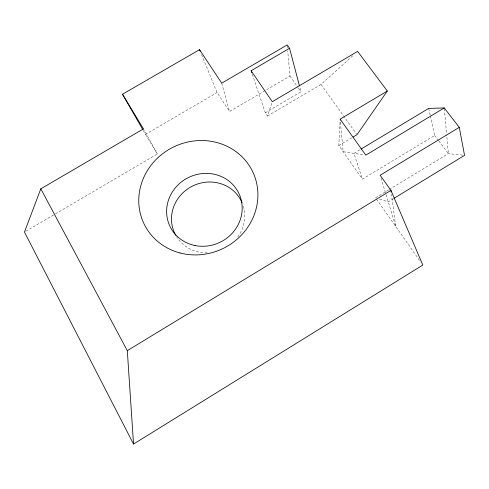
<?xml version="1.0" encoding="UTF-8"?>
<svg xmlns="http://www.w3.org/2000/svg" width="489" height="489" viewBox="0 0 489 489"><rect width="100%" height="100%" fill="white"/><g stroke="black" fill="none" stroke-linecap="round" stroke-linejoin="round"><path stroke-width="0.37" stroke-dasharray="2.44 1.83" d="M430.283 115.746L434.648 135.477L362.428 179.139L338.828 145.563L340.13 119.157L343.162 151.724L364.323 154.934M252.312 74.297L265.307 112.812L267.483 116.04L272.281 101.706M267.483 116.04L321.004 84.42L353.675 54.957M393.456 198.65L388.235 201.829L379.085 198.944M375.57 197.837L388.572 189.94M389.22 189.543L448.37 153.601L464.55 155.355M359.776 149.842L353.932 153.357L362.428 179.139M338.828 145.563L351.817 137.788M265.307 112.812L301.004 91.743L299.647 86.584M25.764 231.297L54.719 214.28M55.379 213.895L157.372 153.949L143.46 128.87M201.535 54.591L217.055 92.543L229.537 111.541L289.959 76.027L287.728 51.009M143.259 130.416L145.526 134.365L217.055 92.543M434.648 135.477L438.309 140.312M438.767 140.911L448.37 153.601L446.683 134.885M321.004 84.42L356.56 134.053M289.959 76.027L298.033 87.513M298.455 88.118L301.004 91.743M376.426 199.06L420.632 261.957M145.526 134.365L157.372 153.949M381.023 178.13L385.833 193.925M386.053 194.646L395.784 226.603L391.451 194.176M221.731 83.167L229.537 111.541M428.67 108.442L430.124 115.019M444.318 108.686L446.616 134.139M287.251 45.703L287.453 47.977M243.369 206.303A37.011 35.031 -26.2 0 1 237.134 237.825M207.171 252.856A37.011 35.031 -26.2 0 1 176.462 236.578"/><path stroke-width="0.73" d="M299.451 85.844L289.555 48.264L287.184 44.939L221.731 83.167L199.524 49.67L122.495 94.249L143.46 128.87L40.819 188.809L24.45 232.067L133.534 444.061L422.814 265.062L390.949 190.404L380.149 175.258L459.275 127.36L444.25 107.935L428.67 108.442L361.078 149.059M289.555 48.264L251.108 70.734L272.281 101.706L357.618 51.406L387.325 91.027L357.007 134.677L353.113 137.012M133.534 444.061L127.305 350.656L390.949 190.404L391.151 191.908M394.11 198.253L464.55 155.355L459.275 127.36M444.25 107.935L365.809 155.16L340.13 119.157L387.325 91.027M122.495 94.249L142.886 129.762M40.819 188.809L127.305 350.656M199.524 49.67L200.099 51.076M251.108 70.734L251.829 72.873M175.716 235.313A37.011 35.031 -26.2 0 1 192.672 185.991A37.011 35.031 -26.2 0 1 242.073 202.715M180.099 252.984A60.257 56.473 -25.5 0 0 256.572 182.855A60.257 56.473 -25.5 0 0 158.338 157.324A60.257 56.473 -25.5 0 0 180.099 252.984M195.105 245.545A38.203 36.027 -25.9 0 0 240.777 198.326A38.203 36.027 -25.9 0 0 177.324 185.637A38.203 36.027 -25.9 0 0 195.105 245.545"/></g></svg>
